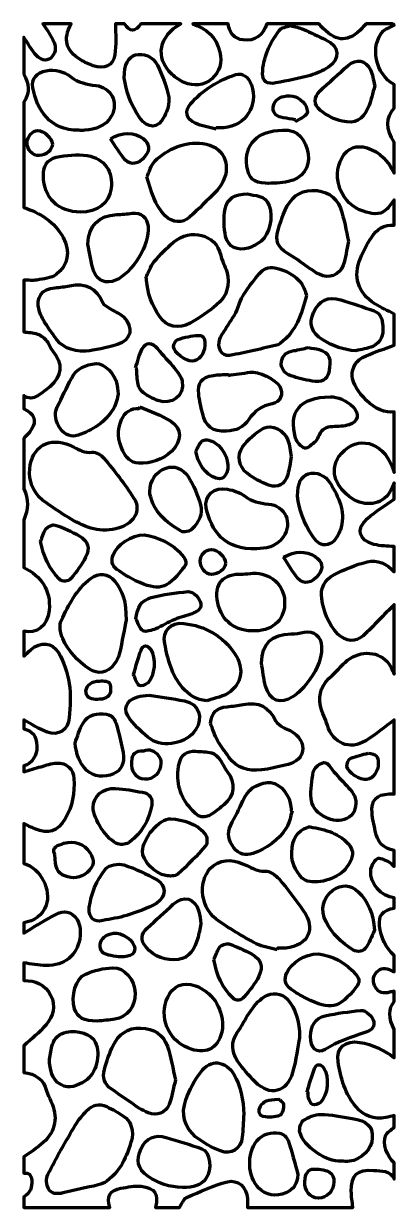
# Model space of a CAD drawing. Header units: inches. Extents: x 147 to 203, y 28 to 207.
import ezdxf

# ---------------------------------------------------------------- set-up
doc = ezdxf.new("R2010")
doc.units = ezdxf.units.IN
doc.header["$MEASUREMENT"] = 0
doc.layers.add('Layer 1', color=7, linetype='Continuous')

msp = doc.modelspace()

# ---------------------------------------------------------------- linework, layer by layer
at = {"layer": 'Layer 1', "color": 7, "lineweight": 140}
for points, knots in [([(147.46, 199.47), (147.46, 201.34), (147.46, 203.21), (147.46, 205.07), (148.11, 204.11), (148.67, 203.06), (149.45, 202.22), (149.94, 201.7), (150.8, 201.25), (151.55, 201.9), (152.25, 202.52), (152.41, 203.44), (152.04, 204.26), (151.6, 205.25), (150.94, 206.15), (150.37, 207.09), (151.79, 207.09), (153.21, 207.09), (154.63, 207.09), (153.37, 204.7), (153.8, 203.03), (156.08, 201.62), (156.67, 201.25), (157.32, 200.95), (157.98, 200.72), (159.63, 200.14), (160.93, 200.7), (161.22, 202.37), (161.48, 203.9), (161.32, 205.51), (161.35, 207.09), (161.79, 207.09), (162.24, 207.09), (162.69, 207.09), (163.51, 205.78), (164.32, 205.78), (165.15, 207.09), (167.17, 207.09), (169.18, 207.09), (171.2, 207.09), (167.96, 205.3), (167.18, 201.95), (169.87, 199.43), (170.41, 198.93), (171.04, 198.48), (171.71, 198.2), (173.18, 197.6), (174.66, 197.69), (175.89, 198.77), (177.09, 199.84), (177.47, 201.2), (177.1, 202.81), (176.57, 205.08), (175.07, 206.34), (172.99, 207.09), (174.78, 207.09), (176.57, 207.09), (178.37, 207.09), (178.51, 205.67), (179.33, 204.78), (180.63, 204.63), (182.38, 204.43), (183.59, 205.26), (184.19, 207.09), (186.8, 207.09), (189.41, 207.09), (192.03, 207.09), (192.26, 206.85), (192.48, 206.59), (192.71, 206.36), (194.83, 204.27), (196.54, 204.28), (198.61, 206.43), (198.81, 206.64), (199, 206.87), (199.19, 207.09), (200.5, 207.09), (201.81, 207.09), (203.11, 207.08), (203.23, 207.08), (203.34, 206.94), (203.45, 206.86), (202.91, 206.59), (202.26, 206.42), (201.84, 206.01), (199.67, 203.9), (200.61, 199.3), (203.45, 197.91), (203.45, 196.71), (203.45, 195.52), (203.45, 194.32), (202.13, 193.02), (202.13, 191.04), (203.45, 189.17), (203.45, 187.6), (203.45, 186.04), (203.45, 184.47), (202.55, 186.25), (201.34, 187.69), (199.34, 188.31), (197.74, 188.81), (196.36, 188.3), (195.55, 186.84), (193.87, 183.81), (195.46, 179.72), (198.79, 178.74), (199.9, 178.41), (201.14, 178.01), (202.19, 178.93), (202.68, 179.36), (203.03, 179.93), (203.45, 180.44), (203.45, 179.17), (203.45, 177.9), (203.45, 176.63), (201.9, 176.76), (200.78, 176.01), (199.99, 174.78), (199.35, 173.79), (198.77, 172.73), (198.32, 171.64), (197.17, 168.87), (197.97, 166.36), (200.49, 164.75), (201.43, 164.15), (202.46, 163.71), (203.45, 163.19), (203.45, 161.63), (203.45, 160.06), (203.45, 158.49), (202.03, 157.96), (200.58, 157.48), (199.19, 156.88), (197.65, 156.21), (197.04, 155.15), (197.09, 153.79), (197.16, 151.73), (200.72, 147.84), (203.45, 148.41), (203.45, 145.35), (203.45, 142.29), (203.45, 139.23), (203.23, 139.77), (203.05, 140.33), (202.79, 140.85), (201.07, 144.32), (197.26, 144.71), (195.08, 141.65), (193.76, 139.79), (194.38, 137.33), (196.61, 135.62), (198.64, 134.07), (201.13, 134.18), (202.52, 135.93), (202.92, 136.44), (203.14, 137.08), (203.45, 137.66), (203.45, 136.84), (203.45, 136.02), (203.45, 135.2), (202.09, 134.23), (200.63, 133.37), (199.39, 132.27), (197.6, 130.68), (198.05, 128.97), (200.37, 128.37), (201.36, 128.11), (202.42, 128.14), (203.45, 128.03), (203.45, 126.76), (203.45, 125.5), (203.45, 124.23), (202.32, 125.41), (200.89, 126.11), (199.33, 125.73), (197.59, 125.31), (195.89, 124.58), (194.29, 123.76), (192.94, 123.07), (192.23, 121.71), (192.48, 120.19), (192.81, 118.22), (193.45, 116.28), (194.93, 114.82), (196.13, 113.63), (197.65, 113.52), (198.74, 114.56), (200.35, 116.09), (201.88, 117.71), (203.45, 119.3), (203.45, 115.79), (203.45, 112.28), (203.45, 108.77), (203.09, 109.41), (202.84, 110.15), (202.36, 110.67), (200.73, 112.39), (197.9, 112.31), (196.01, 110.54), (195.34, 109.91), (194.76, 109.16), (194.06, 108.56), (192.61, 107.33), (191.86, 105.83), (192.3, 103.93), (192.54, 102.93), (193.04, 102.01), (193.34, 101.03), (194.18, 98.28), (196.71, 97.2), (199.14, 98.7), (200.64, 99.63), (202.02, 100.78), (203.45, 101.83), (203.45, 98.1), (203.45, 94.37), (203.45, 90.63), (203.19, 90.64), (202.93, 90.66), (202.67, 90.65), (200.75, 90.58), (199.92, 89.69), (200.08, 87.77), (200.16, 86.85), (200.41, 85.95), (200.57, 85.05), (200.87, 83.42), (201.75, 82.37), (203.45, 82.12), (203.45, 81.3), (203.45, 80.48), (203.45, 79.66), (203.14, 79.92), (202.88, 80.28), (202.53, 80.43), (201.98, 80.67), (201.16, 81.08), (200.86, 80.86), (200.35, 80.49), (199.93, 79.7), (199.89, 79.06), (199.76, 77.04), (201.47, 75.17), (203.45, 74.96), (203.45, 74.44), (203.45, 73.91), (203.45, 73.39), (201.74, 73.1), (201, 72.31), (201.23, 70.69), (201.46, 68.99), (202.09, 67.4), (203.45, 66.22), (203.45, 65.4), (203.45, 64.58), (203.45, 63.76), (203.28, 63.82), (203.1, 63.87), (202.95, 63.95), (202.14, 64.42), (201.38, 64.4), (200.74, 63.68), (200.13, 62.97), (200.17, 62.17), (200.6, 61.4), (201.08, 60.56), (201.84, 60.42), (202.72, 60.66), (202.96, 60.72), (203.2, 60.78), (203.45, 60.85), (203.45, 60.33), (203.45, 59.8), (203.45, 59.28), (202.54, 58.3), (202.54, 56.62), (203.45, 55.03), (203.45, 53.61), (203.45, 52.19), (203.45, 50.77), (201.88, 51.93), (200.18, 52.77), (198.22, 53.09), (196.09, 53.44), (194.59, 52.27), (194.95, 50.14), (195.36, 47.71), (196, 45.28), (197.69, 43.33), (198.87, 41.96), (200.37, 41.38), (202.17, 41.71), (202.6, 41.79), (203.02, 41.93), (203.45, 42.04), (203.45, 41.44), (203.45, 40.84), (203.45, 40.25), (203.01, 39.85), (202.37, 39.53), (202.16, 39.04), (201.63, 37.79), (202.32, 35.84), (203.45, 34.87), (203.45, 34.05), (203.45, 33.23), (203.45, 32.41), (202.82, 33.81), (201.45, 33.61), (200.32, 33.73), (197.89, 33.98), (196.91, 33.02), (196.95, 30.58), (196.96, 29.77), (197.1, 28.96), (197.18, 28.15), (191.88, 28.15), (186.58, 28.15), (181.28, 28.15), (181.28, 28.6), (181.31, 29.05), (181.27, 29.49), (181.12, 31.15), (179.81, 32.43), (178.26, 32.02), (176.14, 31.45), (174.1, 30.53), (172.08, 29.63), (171.59, 29.41), (171.34, 28.66), (170.98, 28.15), (169.78, 28.15), (168.59, 28.15), (167.39, 28.15), (167.86, 30.19), (167.34, 31.07), (165.2, 31.33), (164.21, 31.45), (163.15, 31.21), (162.14, 31.04), (160.51, 30.78), (159.92, 29.73), (160.45, 28.15), (156.12, 28.15), (151.79, 28.15), (147.46, 28.15), (147.46, 28.67), (147.46, 29.2), (147.46, 29.72), (148.47, 30.27), (148.76, 31.19), (148.68, 32.24), (148.63, 32.94), (148.31, 33.46), (147.46, 33.3), (147.46, 34.12), (147.46, 34.95), (147.46, 35.77), (148.45, 36.48), (149.52, 37.12), (150.42, 37.94), (152.32, 39.64), (152.68, 41.9), (151.57, 44.21), (151.33, 44.71), (151.07, 45.22), (150.93, 45.75), (150.44, 47.53), (149.22, 48.35), (147.46, 48.53), (147.46, 49.88), (147.46, 51.22), (147.46, 52.56), (148.6, 53.61), (149.86, 54.57), (150.85, 55.75), (151.92, 57.02), (152.39, 58.59), (151.53, 60.21), (150.68, 61.82), (149.26, 62.49), (147.46, 62.42), (147.46, 63.31), (147.46, 64.21), (147.46, 65.1), (148.6, 64.96), (149.73, 64.7), (150.87, 64.69), (153.6, 64.68), (155.55, 66.26), (155.92, 68.76), (156.12, 70.11), (156.01, 71.52), (154.84, 72.42), (153.76, 73.25), (152.63, 72.65), (151.62, 72.08), (150.21, 71.29), (148.85, 70.42), (147.46, 69.58), (147.46, 70.11), (147.46, 70.63), (147.46, 71.15), (149.03, 71.49), (150.27, 72.18), (150.86, 73.83), (151.65, 76.02), (150.04, 79.51), (147.46, 80.11), (147.46, 82.12), (147.46, 84.14), (147.46, 86.16), (148.03, 85.89), (148.58, 85.6), (149.16, 85.36), (151.2, 84.54), (152.6, 84.97), (153.72, 86.86), (154.83, 88.74), (155.17, 90.83), (155.05, 92.98), (154.98, 94.42), (153.9, 95.38), (152.45, 95.32), (151.66, 95.28), (150.87, 94.98), (150.1, 94.77), (149.21, 94.52), (148.34, 94.25), (147.46, 93.99), (147.46, 94.29), (147.46, 94.59), (147.46, 94.89), (148.74, 95.28), (149.52, 96.43), (149.45, 97.85), (149.37, 99.46), (148.81, 100.21), (147.46, 100.49), (147.46, 100.94), (147.46, 101.38), (147.46, 101.83), (148.64, 101.21), (149.76, 100.45), (151, 99.99), (152.7, 99.35), (154.24, 100.36), (154.35, 102.16), (154.46, 103.89), (154.61, 105.66), (154.34, 107.35), (154.09, 108.96), (153.5, 110.59), (152.71, 112.02), (151.83, 113.61), (149.96, 113.7), (148.58, 112.5), (148.2, 112.17), (147.83, 111.81), (147.46, 111.46), (147.46, 112.73), (147.46, 114), (147.46, 115.27), (149.42, 114.71), (151.06, 116.03), (151.3, 118.4), (151.61, 121.49), (150.11, 123.54), (147.46, 124.9), (147.46, 127.29), (147.46, 129.68), (147.46, 132.06), (148.16, 133.63), (148.25, 135.2), (147.46, 136.77), (147.46, 139.31), (147.46, 141.84), (147.46, 144.38), (147.83, 144.79), (148.26, 145.17), (148.56, 145.63), (149.51, 147.05), (149.1, 148.18), (147.46, 148.86), (147.46, 149.53), (147.46, 150.2), (147.46, 150.88), (148.18, 150.32), (148.93, 150.39), (149.63, 150.87), (150.25, 151.28), (150.83, 151.75), (151.41, 152.21), (153.28, 153.73), (153.43, 155.73), (151.87, 157.57), (151.49, 158.02), (151.35, 158.67), (150.96, 159.11), (150.58, 159.55), (150.07, 159.97), (149.54, 160.17), (148.89, 160.4), (148.16, 160.4), (147.46, 160.51), (147.46, 163.12), (147.46, 165.73), (147.46, 168.34), (148.13, 168.33), (148.82, 168.22), (149.46, 168.34), (150.46, 168.52), (151.62, 168.62), (152.37, 169.19), (154.22, 170.59), (154.52, 172.67), (153.41, 174.76), (152.13, 177.17), (149.94, 178.44), (147.46, 179.32), (147.46, 184.62), (147.46, 189.92), (147.46, 195.22), (148.49, 196.64), (148.22, 198.06), (147.46, 199.47)], [0, 0, 0, 0, 1, 1, 1, 2, 2, 2, 3, 3, 3, 4, 4, 4, 5, 5, 5, 6, 6, 6, 7, 7, 7, 8, 8, 8, 9, 9, 9, 10, 10, 10, 11, 11, 11, 12, 12, 12, 13, 13, 13, 14, 14, 14, 15, 15, 15, 16, 16, 16, 17, 17, 17, 18, 18, 18, 19, 19, 19, 20, 20, 20, 21, 21, 21, 22, 22, 22, 23, 23, 23, 24, 24, 24, 25, 25, 25, 26, 26, 26, 27, 27, 27, 28, 28, 28, 29, 29, 29, 30, 30, 30, 31, 31, 31, 32, 32, 32, 33, 33, 33, 34, 34, 34, 35, 35, 35, 36, 36, 36, 37, 37, 37, 38, 38, 38, 39, 39, 39, 40, 40, 40, 41, 41, 41, 42, 42, 42, 43, 43, 43, 44, 44, 44, 45, 45, 45, 46, 46, 46, 47, 47, 47, 48, 48, 48, 49, 49, 49, 50, 50, 50, 51, 51, 51, 52, 52, 52, 53, 53, 53, 54, 54, 54, 55, 55, 55, 56, 56, 56, 57, 57, 57, 58, 58, 58, 59, 59, 59, 60, 60, 60, 61, 61, 61, 62, 62, 62, 63, 63, 63, 64, 64, 64, 65, 65, 65, 66, 66, 66, 67, 67, 67, 68, 68, 68, 69, 69, 69, 70, 70, 70, 71, 71, 71, 72, 72, 72, 73, 73, 73, 74, 74, 74, 75, 75, 75, 76, 76, 76, 77, 77, 77, 78, 78, 78, 79, 79, 79, 80, 80, 80, 81, 81, 81, 82, 82, 82, 83, 83, 83, 84, 84, 84, 85, 85, 85, 86, 86, 86, 87, 87, 87, 88, 88, 88, 89, 89, 89, 90, 90, 90, 91, 91, 91, 92, 92, 92, 93, 93, 93, 94, 94, 94, 95, 95, 95, 96, 96, 96, 97, 97, 97, 98, 98, 98, 99, 99, 99, 100, 100, 100, 101, 101, 101, 102, 102, 102, 103, 103, 103, 104, 104, 104, 105, 105, 105, 106, 106, 106, 107, 107, 107, 108, 108, 108, 109, 109, 109, 110, 110, 110, 111, 111, 111, 112, 112, 112, 113, 113, 113, 114, 114, 114, 115, 115, 115, 116, 116, 116, 117, 117, 117, 118, 118, 118, 119, 119, 119, 120, 120, 120, 121, 121, 121, 122, 122, 122, 123, 123, 123, 124, 124, 124, 125, 125, 125, 126, 126, 126, 127, 127, 127, 128, 128, 128, 129, 129, 129, 130, 130, 130, 131, 131, 131, 132, 132, 132, 133, 133, 133, 134, 134, 134, 135, 135, 135, 136, 136, 136, 137, 137, 137, 138, 138, 138, 139, 139, 139, 140, 140, 140, 141, 141, 141, 142, 142, 142, 143, 143, 143, 144, 144, 144, 145, 145, 145, 146, 146, 146, 147, 147, 147, 148, 148, 148, 149, 149, 149, 150, 150, 150, 151, 151, 151, 152, 152, 152, 153, 153, 153, 154, 154, 154, 155, 155, 155, 156, 156, 156, 157, 157, 157, 158, 158, 158, 159, 159, 159, 160, 160, 160, 161, 161, 161, 162, 162, 162, 163, 163, 163, 164, 164, 164, 165, 165, 165, 166, 166, 166, 167, 167, 167, 168, 168, 168, 169, 169, 169, 170, 170, 170, 171, 171, 171, 172, 172, 172, 173, 173, 173, 174, 174, 174, 175, 175, 175, 175]), ([(187.74, 206.81), (187.19, 206.59), (186.36, 206.51), (186.04, 206.07), (184.65, 204.12), (183.6, 201.97), (183.54, 199.51), (183.52, 198.37), (184.26, 197.88), (185.55, 198.13), (187.3, 198.47), (189.06, 198.81), (190.77, 199.28), (191.72, 199.55), (192.67, 199.97), (193.49, 200.52), (195.36, 201.78), (195.15, 203.72), (193.12, 204.66), (191.97, 205.19), (190.84, 205.75), (189.68, 206.25), (189.11, 206.49), (188.49, 206.6), (187.74, 206.81)], [0, 0, 0, 0, 1, 1, 1, 2, 2, 2, 3, 3, 3, 4, 4, 4, 5, 5, 5, 6, 6, 6, 7, 7, 7, 8, 8, 8, 8]), ([(162.66, 198.86), (162.91, 196.98), (163.62, 194.83), (164.97, 192.9), (166.2, 191.13), (167.76, 191.16), (168.73, 193.11), (169.16, 193.96), (169.54, 195.08), (169.37, 195.96), (169.03, 197.63), (168.41, 199.29), (167.65, 200.83), (167, 202.17), (165.51, 202.7), (164.36, 202.37), (163.25, 202.05), (162.65, 200.96), (162.66, 198.86)], [0, 0, 0, 0, 1, 1, 1, 2, 2, 2, 3, 3, 3, 4, 4, 4, 5, 5, 5, 6, 6, 6, 6]), ([(200.51, 197.73), (200.27, 198.63), (200.17, 199.42), (199.84, 200.11), (199.15, 201.59), (197.71, 201.86), (196.48, 200.78), (195.03, 199.51), (193.6, 198.21), (192.19, 196.89), (191.29, 196.06), (191.22, 194.79), (192.28, 193.97), (193.23, 193.22), (194.42, 192.61), (195.59, 192.35), (197.56, 191.91), (198.65, 192.53), (199.46, 194.32), (199.95, 195.42), (200.18, 196.63), (200.51, 197.73)], [0, 0, 0, 0, 1, 1, 1, 2, 2, 2, 3, 3, 3, 4, 4, 4, 5, 5, 5, 6, 6, 6, 7, 7, 7, 7]), ([(155.78, 190.97), (156.08, 190.97), (156.39, 190.94), (156.68, 190.98), (158.31, 191.17), (159.85, 191.52), (160.73, 193.14), (161.81, 195.16), (160.64, 197.51), (158.38, 197.75), (156.99, 197.9), (155.72, 198.17), (154.56, 199.07), (153.51, 199.89), (152.23, 200.21), (150.86, 199.98), (149.46, 199.74), (148.59, 198.75), (148.85, 197.38), (149.47, 194.12), (151.35, 190.95), (155.78, 190.97)], [0, 0, 0, 0, 1, 1, 1, 2, 2, 2, 3, 3, 3, 4, 4, 4, 5, 5, 5, 6, 6, 6, 7, 7, 7, 7]), ([(176.54, 191.17), (176.55, 191.24), (176.57, 191.3), (176.58, 191.37), (176.96, 191.37), (177.33, 191.34), (177.7, 191.37), (181.01, 191.68), (182.95, 194.7), (181.87, 197.83), (181.45, 199.02), (180.51, 199.71), (179.51, 199.39), (176.84, 198.52), (174.5, 197.09), (172.66, 194.95), (171.7, 193.85), (172, 192.62), (173.35, 192.05), (174.35, 191.62), (175.47, 191.45), (176.54, 191.17)], [0, 0, 0, 0, 1, 1, 1, 2, 2, 2, 3, 3, 3, 4, 4, 4, 5, 5, 5, 6, 6, 6, 7, 7, 7, 7]), ([(188.5, 192.57), (188.56, 192.5), (188.61, 192.43), (188.67, 192.36), (189.21, 192.72), (189.91, 192.98), (190.24, 193.48), (190.44, 193.77), (190.2, 194.56), (189.91, 194.94), (189.14, 195.98), (188.01, 196.39), (186.76, 196.1), (185.89, 195.91), (185.22, 195.31), (185.16, 194.37), (185.1, 193.42), (185.78, 193.01), (186.64, 192.87), (187.26, 192.77), (187.88, 192.67), (188.5, 192.57)], [0, 0, 0, 0, 1, 1, 1, 2, 2, 2, 3, 3, 3, 4, 4, 4, 5, 5, 5, 6, 6, 6, 7, 7, 7, 7]), ([(151.79, 188.89), (151.78, 189.78), (150.51, 190.97), (149.59, 190.95), (148.8, 190.94), (147.98, 190.01), (147.97, 189.12), (147.96, 188.01), (148.81, 187.1), (149.8, 187.14), (150.83, 187.19), (151.8, 188.04), (151.79, 188.89)], [0, 0, 0, 0, 1, 1, 1, 2, 2, 2, 3, 3, 3, 4, 4, 4, 4]), ([(160.56, 189.67), (161.33, 188.57), (161.97, 187.43), (162.82, 186.48), (163.61, 185.6), (164.86, 185.9), (165.78, 187), (166.57, 187.96), (166.47, 188.96), (165.5, 189.72), (164.2, 190.73), (162.35, 190.78), (160.56, 189.67)], [0, 0, 0, 0, 1, 1, 1, 2, 2, 2, 3, 3, 3, 4, 4, 4, 4]), ([(186.57, 190.98), (182.83, 190.97), (180.73, 188.84), (181.19, 185.53), (181.44, 183.79), (182.22, 183), (183.98, 182.96), (185.13, 182.93), (186.3, 183.02), (187.42, 183.23), (189.45, 183.61), (190.77, 185.39), (190.44, 187.38), (190.12, 189.34), (188.99, 191.24), (186.57, 190.98)], [0, 0, 0, 0, 1, 1, 1, 2, 2, 2, 3, 3, 3, 4, 4, 4, 5, 5, 5, 5]), ([(166.08, 183.93), (166.77, 181.73), (167.23, 179.64), (168.8, 178.09), (169.96, 176.94), (171.46, 176.86), (172.52, 177.84), (173.89, 179.09), (175.22, 180.39), (176.52, 181.72), (176.93, 182.13), (177.27, 182.65), (177.54, 183.17), (178.9, 185.87), (177.54, 188.65), (174.54, 188.97), (171.73, 189.28), (169.26, 188.23), (167.26, 186.29), (166.65, 185.69), (166.44, 184.69), (166.08, 183.93)], [0, 0, 0, 0, 1, 1, 1, 2, 2, 2, 3, 3, 3, 4, 4, 4, 5, 5, 5, 6, 6, 6, 7, 7, 7, 7]), ([(156.03, 178.61), (158.66, 178.61), (160.37, 179.91), (160.68, 182.16), (161.02, 184.67), (159.69, 186.72), (157.05, 187.15), (155.54, 187.4), (153.89, 187.2), (152.36, 186.89), (151.03, 186.63), (150.39, 185.44), (150.43, 184.1), (150.52, 180.74), (152.68, 178.62), (156.03, 178.61)], [0, 0, 0, 0, 1, 1, 1, 2, 2, 2, 3, 3, 3, 4, 4, 4, 5, 5, 5, 5]), ([(181.29, 181.35), (179.37, 181.36), (178.16, 180.64), (177.89, 179.08), (177.67, 177.73), (177.68, 176.26), (177.97, 174.93), (178.33, 173.32), (179.82, 172.66), (181.39, 173.18), (182.08, 173.4), (182.77, 173.77), (183.34, 174.23), (184.64, 175.25), (185.18, 177.86), (184.55, 179.58), (183.93, 181.29), (182.33, 181.03), (181.29, 181.35)], [0, 0, 0, 0, 1, 1, 1, 2, 2, 2, 3, 3, 3, 4, 4, 4, 5, 5, 5, 6, 6, 6, 6]), ([(196.52, 174.21), (196.15, 175.77), (195.91, 177.56), (195.3, 179.21), (194.61, 181.06), (193.05, 181.91), (191.06, 181.88), (189, 181.86), (187.76, 180.66), (186.97, 178.92), (186.53, 177.94), (186.21, 176.9), (185.88, 175.88), (185.38, 174.31), (185.88, 173.23), (187.28, 172.4), (188.36, 171.76), (189.36, 171), (190.4, 170.29), (190.96, 169.92), (191.48, 169.48), (192.08, 169.21), (193.68, 168.48), (195.13, 168.99), (195.74, 170.61), (196.13, 171.67), (196.23, 172.83), (196.52, 174.21)], [0, 0, 0, 0, 1, 1, 1, 2, 2, 2, 3, 3, 3, 4, 4, 4, 5, 5, 5, 6, 6, 6, 7, 7, 7, 8, 8, 8, 9, 9, 9, 9]), ([(157.14, 173.76), (157.44, 172.39), (157.61, 170.97), (158.06, 169.65), (158.57, 168.17), (159.94, 167.7), (161.35, 168.3), (163.88, 169.39), (166.51, 173.72), (166.27, 176.42), (166.16, 177.77), (165.14, 178.6), (163.84, 178.44), (163.07, 178.34), (162.3, 178.25), (161.52, 178.22), (158.77, 178.1), (157.3, 176.58), (157.14, 173.76)], [0, 0, 0, 0, 1, 1, 1, 2, 2, 2, 3, 3, 3, 4, 4, 4, 5, 5, 5, 6, 6, 6, 6]), ([(165.96, 168.81), (166.1, 166.26), (166.95, 164.44), (168.01, 162.76), (168.94, 161.27), (171, 160.89), (172.59, 161.81), (174, 162.62), (175.37, 163.54), (176.61, 164.58), (178.16, 165.88), (178.71, 167.62), (178.14, 169.61), (177.89, 170.46), (177.41, 171.24), (177.22, 172.1), (176.49, 175.27), (172.68, 176.23), (170.09, 174.04), (169.04, 173.16), (168.04, 172.19), (167.19, 171.12), (166.57, 170.35), (166.24, 169.35), (165.96, 168.81)], [0, 0, 0, 0, 1, 1, 1, 2, 2, 2, 3, 3, 3, 4, 4, 4, 5, 5, 5, 6, 6, 6, 7, 7, 7, 8, 8, 8, 8]), ([(190.19, 165.98), (189.96, 166.58), (189.84, 167.29), (189.46, 167.78), (188.43, 169.07), (187.05, 169.86), (185.42, 170.18), (184.46, 170.36), (183.62, 170.01), (183.03, 169.28), (181.75, 167.69), (180.41, 166.16), (179.8, 164.12), (179.49, 163.09), (178.72, 162.2), (178.16, 161.25), (177.8, 160.65), (177.33, 160.09), (177.1, 159.44), (176.63, 158.12), (177.36, 156.76), (178.57, 156.95), (181.04, 157.33), (183.47, 158), (185.92, 158.56), (186.02, 158.58), (186.11, 158.67), (186.19, 158.74), (188.61, 160.52), (189.42, 163.17), (190.19, 165.98)], [0, 0, 0, 0, 1, 1, 1, 2, 2, 2, 3, 3, 3, 4, 4, 4, 5, 5, 5, 6, 6, 6, 7, 7, 7, 8, 8, 8, 9, 9, 9, 10, 10, 10, 10]), ([(156.9, 157.56), (158.15, 157.82), (159.94, 158.03), (161.63, 158.57), (163.75, 159.25), (164.13, 161.18), (162.53, 162.76), (161.97, 163.31), (161.14, 163.58), (160.47, 164.02), (160.08, 164.28), (159.57, 164.53), (159.4, 164.91), (158.41, 167.15), (156.82, 167.98), (154.4, 167.47), (153.67, 167.32), (152.93, 167.23), (152.19, 167.17), (150.19, 167), (149.24, 165.74), (149.78, 163.79), (149.98, 163.09), (150.36, 162.43), (150.73, 161.79), (151.13, 161.12), (151.63, 160.51), (152.05, 159.85), (153.06, 158.25), (154.55, 157.57), (156.9, 157.56)], [0, 0, 0, 0, 1, 1, 1, 2, 2, 2, 3, 3, 3, 4, 4, 4, 5, 5, 5, 6, 6, 6, 7, 7, 7, 8, 8, 8, 9, 9, 9, 10, 10, 10, 10]), ([(197.63, 157.64), (198.49, 157.85), (199.4, 157.94), (200.18, 158.3), (201.46, 158.88), (201.82, 160.05), (201.7, 161.37), (201.62, 162.32), (201.48, 163.28), (200.42, 163.66), (198.75, 164.25), (197.06, 164.82), (195.36, 165.33), (193.44, 165.92), (192.08, 165.27), (191.26, 163.45), (190.48, 161.72), (190.93, 160.35), (192.66, 159.29), (194.17, 158.36), (195.79, 157.76), (197.63, 157.64)], [0, 0, 0, 0, 1, 1, 1, 2, 2, 2, 3, 3, 3, 4, 4, 4, 5, 5, 5, 6, 6, 6, 7, 7, 7, 7]), ([(174.83, 158.42), (174.84, 159.15), (174.82, 160.01), (173.86, 159.97), (172.81, 159.93), (171.75, 159.67), (170.74, 159.35), (170.43, 159.25), (170.1, 158.63), (170.1, 158.25), (170.1, 157.42), (171.99, 156.02), (172.91, 156.05), (173.9, 156.08), (174.78, 157.17), (174.83, 158.42)], [0, 0, 0, 0, 1, 1, 1, 2, 2, 2, 3, 3, 3, 4, 4, 4, 5, 5, 5, 5]), ([(164.35, 155.04), (164.41, 155.02), (164.46, 155), (164.51, 154.98), (164.58, 154.16), (164.57, 153.33), (164.75, 152.55), (164.86, 152.08), (165.2, 151.58), (165.58, 151.29), (166.23, 150.82), (166.97, 150.42), (167.72, 150.14), (169.87, 149.35), (171.8, 150.85), (171.4, 153.03), (171.27, 153.74), (170.73, 154.41), (170.26, 155), (169.44, 156.03), (168.48, 156.96), (167.65, 157.99), (166.89, 158.94), (165.92, 159.01), (165.36, 157.94), (164.89, 157.04), (164.68, 156.01), (164.35, 155.04)], [0, 0, 0, 0, 1, 1, 1, 2, 2, 2, 3, 3, 3, 4, 4, 4, 5, 5, 5, 6, 6, 6, 7, 7, 7, 8, 8, 8, 9, 9, 9, 9]), ([(190.46, 158.13), (189.78, 157.98), (189.03, 157.78), (188.27, 157.66), (187.28, 157.51), (186.58, 157.04), (186.41, 156.03), (186.23, 154.94), (186.9, 154.23), (187.81, 153.88), (188.84, 153.5), (189.94, 153.26), (191.03, 153.06), (192.48, 152.78), (193.29, 153.24), (193.54, 154.37), (194.01, 156.47), (193.64, 157.39), (192.09, 157.84), (191.6, 157.98), (191.08, 158.02), (190.46, 158.13)], [0, 0, 0, 0, 1, 1, 1, 2, 2, 2, 3, 3, 3, 4, 4, 4, 5, 5, 5, 6, 6, 6, 7, 7, 7, 7]), ([(161.75, 151.1), (161.66, 151.82), (161.64, 152.23), (161.55, 152.63), (161.23, 154.13), (159.59, 155.82), (158.4, 155.71), (156.83, 155.56), (155.43, 155.01), (154.66, 153.46), (153.96, 152.03), (153.23, 150.61), (152.54, 149.18), (151.96, 147.96), (152.32, 146.85), (153.03, 145.83), (153.67, 144.89), (154.66, 144.55), (155.68, 144.88), (157.9, 145.59), (159.76, 146.89), (161.01, 148.87), (161.47, 149.59), (161.57, 150.53), (161.75, 151.1)], [0, 0, 0, 0, 1, 1, 1, 2, 2, 2, 3, 3, 3, 4, 4, 4, 5, 5, 5, 6, 6, 6, 7, 7, 7, 8, 8, 8, 8]), ([(178.36, 153.93), (178.35, 153.98), (178.35, 154.03), (178.34, 154.08), (177.6, 154.03), (176.84, 154.05), (176.11, 153.93), (174.35, 153.64), (173.73, 152.86), (173.9, 151.09), (173.99, 150.13), (174.24, 149.19), (174.46, 148.25), (174.96, 146.15), (175.98, 145.38), (178.11, 145.48), (179.5, 145.54), (180.72, 146.1), (181.46, 147.23), (182.33, 148.58), (183.41, 149.32), (184.99, 149.62), (186.29, 149.87), (186.74, 151.14), (186.15, 152.23), (185.55, 153.33), (182.88, 154.61), (181.66, 154.41), (180.56, 154.23), (179.46, 154.09), (178.36, 153.93)], [0, 0, 0, 0, 1, 1, 1, 2, 2, 2, 3, 3, 3, 4, 4, 4, 5, 5, 5, 6, 6, 6, 7, 7, 7, 8, 8, 8, 9, 9, 9, 10, 10, 10, 10]), ([(193.8, 150.69), (189.16, 150.6), (187.43, 148.44), (188.54, 144.45), (188.71, 143.84), (189.35, 143.09), (189.92, 142.94), (190.34, 142.82), (191.03, 143.53), (191.53, 143.95), (191.79, 144.18), (191.93, 144.57), (192.08, 144.91), (192.47, 145.82), (193.18, 146.12), (194.12, 146.16), (194.97, 146.19), (195.85, 146.21), (196.64, 146.46), (198.01, 146.89), (198.25, 148.14), (197.22, 149.15), (196.17, 150.19), (194.87, 150.68), (193.8, 150.69)], [0, 0, 0, 0, 1, 1, 1, 2, 2, 2, 3, 3, 3, 4, 4, 4, 5, 5, 5, 6, 6, 6, 7, 7, 7, 8, 8, 8, 8]), ([(165.03, 149.19), (164.99, 149.09), (164.95, 149), (164.91, 148.91), (163.61, 149.02), (162.77, 148.35), (162.26, 147.26), (161.52, 145.67), (161.65, 144.12), (162.43, 142.54), (162.96, 141.47), (163.62, 140.71), (164.83, 140.66), (166.73, 140.58), (168.47, 141.13), (169.82, 142.49), (171.38, 144.04), (171.39, 145.86), (169.7, 146.99), (168.28, 147.93), (166.6, 148.47), (165.03, 149.19)], [0, 0, 0, 0, 1, 1, 1, 2, 2, 2, 3, 3, 3, 4, 4, 4, 5, 5, 5, 6, 6, 6, 7, 7, 7, 7]), ([(187.89, 141.66), (187.73, 142.48), (187.65, 143.34), (187.36, 144.13), (186.82, 145.62), (184.93, 146.64), (183.68, 145.92), (182.48, 145.23), (181.34, 144.24), (180.53, 143.12), (179.6, 141.84), (179.96, 140.09), (181.22, 139.12), (182.2, 138.36), (183.35, 137.76), (184.51, 137.33), (185.86, 136.84), (186.91, 137.47), (187.34, 138.89), (187.61, 139.77), (187.71, 140.7), (187.89, 141.66)], [0, 0, 0, 0, 1, 1, 1, 2, 2, 2, 3, 3, 3, 4, 4, 4, 5, 5, 5, 6, 6, 6, 7, 7, 7, 7]), ([(148.34, 139.11), (148.42, 137.53), (149.11, 135.76), (150.94, 134.58), (152.03, 133.87), (153.09, 133.11), (154.21, 132.44), (156.41, 131.1), (158.68, 130.08), (161.38, 130.73), (164.06, 131.37), (165.37, 133.43), (164.07, 135.43), (162.73, 137.52), (161.17, 139.48), (159.59, 141.4), (159.19, 141.89), (158.36, 142.35), (157.78, 142.3), (156.68, 142.2), (155.87, 142.62), (155, 143.1), (154.65, 143.3), (154.26, 143.46), (153.88, 143.59), (150.84, 144.56), (148.35, 142.76), (148.34, 139.11)], [0, 0, 0, 0, 1, 1, 1, 2, 2, 2, 3, 3, 3, 4, 4, 4, 5, 5, 5, 6, 6, 6, 7, 7, 7, 8, 8, 8, 9, 9, 9, 9]), ([(173.46, 142.45), (173.69, 140.71), (174.96, 138.91), (176.49, 138.4), (177.28, 138.14), (177.84, 138.41), (178.15, 139.22), (178.68, 140.62), (177.91, 142.73), (176.33, 143.74), (175.84, 144.06), (174.98, 144.31), (174.55, 144.08), (174.04, 143.82), (173.81, 143.02), (173.46, 142.45)], [0, 0, 0, 0, 1, 1, 1, 2, 2, 2, 3, 3, 3, 4, 4, 4, 5, 5, 5, 5]), ([(166.51, 136.36), (166.51, 136.28), (166.5, 136.13), (166.53, 135.99), (167.09, 133.27), (169.05, 131.69), (171.23, 130.35), (171.6, 130.12), (172.58, 130.35), (172.92, 130.71), (173.86, 131.69), (174.59, 132.96), (174.18, 134.35), (173.75, 135.81), (173.14, 137.28), (172.34, 138.57), (171.49, 139.93), (170.11, 140.32), (168.98, 139.92), (167.49, 139.4), (166.51, 138.03), (166.51, 136.36)], [0, 0, 0, 0, 1, 1, 1, 2, 2, 2, 3, 3, 3, 4, 4, 4, 5, 5, 5, 6, 6, 6, 7, 7, 7, 7]), ([(188.83, 135.65), (189.03, 133.73), (189.76, 131.62), (191.05, 129.7), (191.54, 128.96), (192.08, 128.25), (193.06, 128.32), (194.1, 128.39), (194.66, 129.17), (195.09, 130.03), (195.24, 130.33), (195.33, 130.65), (195.42, 130.97), (196.06, 133.47), (195, 135.57), (193.79, 137.59), (193, 138.89), (191.64, 139.39), (190.46, 139.02), (189.4, 138.7), (188.82, 137.63), (188.83, 135.65)], [0, 0, 0, 0, 1, 1, 1, 2, 2, 2, 3, 3, 3, 4, 4, 4, 5, 5, 5, 6, 6, 6, 7, 7, 7, 7]), ([(182.68, 127.71), (183.92, 127.74), (185.57, 127.91), (186.67, 129.49), (188.14, 131.59), (186.97, 134.26), (184.43, 134.47), (183.11, 134.58), (181.93, 134.87), (180.82, 135.69), (180.11, 136.22), (179.16, 136.53), (178.27, 136.72), (176.27, 137.13), (174.66, 135.76), (175.05, 133.9), (175.77, 130.43), (177.81, 127.49), (182.68, 127.71)], [0, 0, 0, 0, 1, 1, 1, 2, 2, 2, 3, 3, 3, 4, 4, 4, 5, 5, 5, 6, 6, 6, 6]), ([(150.02, 128.82), (150.45, 126.55), (151.31, 124.69), (152.82, 123.17), (153.39, 122.6), (154.15, 122.71), (154.62, 123.26), (155.43, 124.25), (156.24, 125.29), (156.82, 126.43), (157.53, 127.84), (157.2, 128.85), (155.85, 129.66), (154.72, 130.34), (153.48, 130.87), (152.23, 131.29), (151.85, 131.42), (151.1, 131.09), (150.83, 130.73), (150.4, 130.17), (150.25, 129.41), (150.02, 128.82)], [0, 0, 0, 0, 1, 1, 1, 2, 2, 2, 3, 3, 3, 4, 4, 4, 5, 5, 5, 6, 6, 6, 7, 7, 7, 7]), ([(165.65, 129.81), (163.77, 129.83), (161.52, 128.3), (160.99, 126.8), (160.7, 125.97), (160.72, 125.14), (161.52, 124.6), (162.44, 123.98), (163.37, 123.35), (164.37, 122.88), (167.82, 121.25), (169.07, 121.58), (171.4, 124.59), (171.43, 124.62), (171.43, 124.66), (171.46, 124.69), (172.24, 125.36), (172.05, 126.05), (171.47, 126.71), (169.85, 128.56), (167.77, 129.51), (165.65, 129.81)], [0, 0, 0, 0, 1, 1, 1, 2, 2, 2, 3, 3, 3, 4, 4, 4, 5, 5, 5, 6, 6, 6, 7, 7, 7, 7]), ([(177.94, 125.53), (177.96, 126.47), (176.81, 127.58), (175.81, 127.6), (174.92, 127.61), (174.17, 126.84), (174.14, 125.85), (174.11, 124.8), (174.88, 123.87), (175.81, 123.83), (176.83, 123.78), (177.92, 124.65), (177.94, 125.53)], [0, 0, 0, 0, 1, 1, 1, 2, 2, 2, 3, 3, 3, 4, 4, 4, 4]), ([(186.72, 126.42), (187.47, 125.3), (188.07, 124.17), (188.88, 123.24), (189.77, 122.23), (191.02, 122.51), (192, 123.77), (192.78, 124.77), (192.61, 125.84), (191.49, 126.53), (190.01, 127.44), (188.48, 127.45), (186.72, 126.42)], [0, 0, 0, 0, 1, 1, 1, 2, 2, 2, 3, 3, 3, 4, 4, 4, 4]), ([(162.93, 116.94), (162.96, 119.67), (162.44, 121.37), (161.21, 122.83), (160.24, 123.98), (158.8, 124.14), (157.58, 123.22), (155.42, 121.6), (154.29, 119.22), (153.15, 116.91), (152.79, 116.18), (153.01, 114.96), (153.36, 114.14), (154.17, 112.22), (155.63, 110.74), (157.34, 109.57), (158.71, 108.62), (160.16, 108.93), (161.15, 110.29), (161.48, 110.73), (161.78, 111.24), (161.9, 111.76), (162.34, 113.75), (162.7, 115.75), (162.93, 116.94)], [0, 0, 0, 0, 1, 1, 1, 2, 2, 2, 3, 3, 3, 4, 4, 4, 5, 5, 5, 6, 6, 6, 7, 7, 7, 8, 8, 8, 8]), ([(180.55, 123.87), (177.62, 124.08), (176.14, 122.36), (176.77, 119.53), (177.41, 116.7), (179.45, 115.18), (182.46, 115.28), (185.27, 115.37), (186.99, 117.12), (186.88, 119.78), (186.78, 122.3), (184.73, 124.11), (182.09, 124), (181.57, 123.98), (181.06, 123.92), (180.55, 123.87)], [0, 0, 0, 0, 1, 1, 1, 2, 2, 2, 3, 3, 3, 4, 4, 4, 5, 5, 5, 5]), ([(164.42, 117.09), (164.77, 116.47), (164.97, 115.61), (165.5, 115.32), (165.94, 115.07), (166.8, 115.37), (167.4, 115.62), (168.39, 116.02), (169.29, 116.61), (170.28, 117.03), (171.12, 117.39), (172.04, 117.57), (172.9, 117.9), (173.6, 118.17), (174.32, 118.51), (174.21, 119.46), (174.13, 120.19), (173.02, 121.32), (172.29, 121.24), (170.43, 121.03), (168.54, 120.83), (166.73, 120.35), (165.19, 119.94), (164.62, 118.84), (164.42, 117.09)], [0, 0, 0, 0, 1, 1, 1, 2, 2, 2, 3, 3, 3, 4, 4, 4, 5, 5, 5, 6, 6, 6, 7, 7, 7, 8, 8, 8, 8]), ([(175.12, 104.73), (176.33, 105.17), (177.78, 105.34), (178.7, 106.13), (180.54, 107.68), (180.7, 109.79), (179.37, 111.81), (177.56, 114.55), (174.89, 116.04), (171.67, 116.42), (169.66, 116.66), (168.37, 115.36), (168.77, 113.36), (169.24, 111), (169.82, 108.61), (171.46, 106.71), (172.39, 105.64), (173.51, 104.87), (175.12, 104.73)], [0, 0, 0, 0, 1, 1, 1, 2, 2, 2, 3, 3, 3, 4, 4, 4, 5, 5, 5, 6, 6, 6, 6]), ([(183.39, 110.43), (183.58, 109.26), (183.68, 108.06), (184, 106.93), (184.6, 104.72), (186.31, 104.1), (188.18, 105.39), (188.94, 105.91), (189.65, 106.57), (190.2, 107.3), (191.43, 108.94), (192.51, 110.7), (192.46, 112.87), (192.42, 114.47), (191.26, 115.4), (189.82, 115.09), (189.17, 114.96), (188.51, 114.85), (187.86, 114.85), (184.91, 114.81), (183.48, 113.38), (183.39, 110.43)], [0, 0, 0, 0, 1, 1, 1, 2, 2, 2, 3, 3, 3, 4, 4, 4, 5, 5, 5, 6, 6, 6, 7, 7, 7, 7]), ([(164.05, 108.68), (164.32, 108.11), (164.49, 107.44), (164.9, 107.03), (165.07, 106.87), (165.91, 107.13), (166.24, 107.43), (167.27, 108.39), (167.48, 111.28), (166.68, 112.46), (166.18, 113.21), (165.5, 113.22), (165.19, 112.4), (164.75, 111.24), (164.45, 110.02), (164.05, 108.68)], [0, 0, 0, 0, 1, 1, 1, 2, 2, 2, 3, 3, 3, 4, 4, 4, 5, 5, 5, 5]), ([(158.59, 104.94), (159.62, 104.93), (160.38, 105.27), (160.55, 106.03), (160.65, 106.51), (160.58, 107.37), (160.3, 107.53), (159.8, 107.8), (159.07, 107.74), (158.45, 107.68), (157.51, 107.58), (156.73, 106.72), (156.88, 105.98), (157.06, 105.06), (157.8, 104.93), (158.59, 104.94)], [0, 0, 0, 0, 1, 1, 1, 2, 2, 2, 3, 3, 3, 4, 4, 4, 5, 5, 5, 5]), ([(166.39, 105.56), (165.78, 105.48), (165.2, 105.48), (164.68, 105.32), (162.85, 104.75), (162.34, 103.4), (163.54, 101.92), (164.44, 100.81), (165.49, 99.76), (166.65, 98.93), (168.58, 97.53), (172.15, 98.34), (173.43, 100.32), (174.66, 102.23), (173.93, 104.24), (171.73, 104.71), (169.96, 105.09), (168.14, 105.29), (166.39, 105.56)], [0, 0, 0, 0, 1, 1, 1, 2, 2, 2, 3, 3, 3, 4, 4, 4, 5, 5, 5, 6, 6, 6, 6]), ([(175.66, 101.34), (176.01, 100.46), (176.29, 99.54), (176.74, 98.71), (177.22, 97.84), (177.87, 97.06), (178.45, 96.23), (179.66, 94.5), (181.42, 94.06), (183.37, 94.27), (184.58, 94.4), (185.77, 94.74), (186.97, 95.01), (188.17, 95.28), (189.28, 95.73), (189.6, 97.09), (189.85, 98.19), (189.03, 99.51), (187.72, 100.24), (187.39, 100.42), (187, 100.49), (186.7, 100.69), (186.28, 100.97), (185.75, 101.25), (185.56, 101.66), (184.57, 103.79), (182.91, 104.65), (180.61, 104.16), (179.82, 104), (179, 103.91), (178.2, 103.84), (176.66, 103.72), (175.88, 102.92), (175.66, 101.34)], [0, 0, 0, 0, 1, 1, 1, 2, 2, 2, 3, 3, 3, 4, 4, 4, 5, 5, 5, 6, 6, 6, 7, 7, 7, 8, 8, 8, 9, 9, 9, 10, 10, 10, 11, 11, 11, 11]), ([(155.22, 98.33), (155.41, 96.69), (155.83, 95.3), (156.99, 94.21), (158.04, 93.22), (159.67, 93.04), (161.05, 93.71), (162.25, 94.29), (162.72, 95.2), (162.47, 96.89), (162.29, 98.13), (161.94, 99.35), (161.63, 100.57), (161.38, 101.52), (161.09, 102.54), (159.96, 102.71), (158.58, 102.91), (157.2, 102.66), (156.43, 101.36), (155.88, 100.43), (155.61, 99.35), (155.22, 98.33)], [0, 0, 0, 0, 1, 1, 1, 2, 2, 2, 3, 3, 3, 4, 4, 4, 5, 5, 5, 6, 6, 6, 7, 7, 7, 7]), ([(165.6, 97.15), (164.35, 97.22), (163.85, 96.72), (163.78, 95.57), (163.68, 94.02), (164.46, 92.94), (165.74, 92.86), (167.06, 92.78), (168.18, 93.86), (168.19, 95.31), (168.2, 95.69), (168.08, 96.15), (167.85, 96.43), (167.22, 97.2), (166.4, 97.53), (165.6, 97.15)], [0, 0, 0, 0, 1, 1, 1, 2, 2, 2, 3, 3, 3, 4, 4, 4, 5, 5, 5, 5]), ([(173.44, 97.11), (172.1, 97.18), (171.23, 96.58), (170.95, 95.24), (170.44, 92.85), (170.89, 90.54), (172.44, 88.73), (173.89, 87.04), (174.54, 86.38), (176.91, 88.36), (177.16, 88.58), (177.43, 88.77), (177.69, 88.99), (179.36, 90.38), (179.54, 92.3), (178.22, 94.03), (177.78, 94.59), (177.52, 95.29), (177.08, 95.85), (176.76, 96.26), (176.34, 96.73), (175.88, 96.86), (175.1, 97.07), (174.26, 97.04), (173.44, 97.11)], [0, 0, 0, 0, 1, 1, 1, 2, 2, 2, 3, 3, 3, 4, 4, 4, 5, 5, 5, 6, 6, 6, 7, 7, 7, 8, 8, 8, 8]), ([(199.52, 96.81), (198.64, 96.56), (197.71, 96.41), (196.89, 96.03), (196.56, 95.88), (196.25, 95.21), (196.3, 94.82), (196.4, 93.86), (198.32, 92.68), (199.32, 92.82), (200.25, 92.96), (201.02, 94.05), (201.02, 95.25), (201.02, 96.36), (200.66, 96.71), (199.52, 96.81)], [0, 0, 0, 0, 1, 1, 1, 2, 2, 2, 3, 3, 3, 4, 4, 4, 5, 5, 5, 5]), ([(197.63, 89.2), (197.67, 90.35), (197.02, 91.12), (196.27, 91.88), (195.5, 92.66), (194.76, 93.48), (194.06, 94.33), (193.63, 94.85), (193.32, 95.64), (192.53, 95.3), (191.99, 95.07), (191.32, 94.52), (191.21, 94), (190.94, 92.68), (190.81, 91.3), (190.87, 89.96), (190.95, 87.89), (193.9, 86.08), (195.88, 86.77), (197, 87.17), (197.61, 88.01), (197.63, 89.2)], [0, 0, 0, 0, 1, 1, 1, 2, 2, 2, 3, 3, 3, 4, 4, 4, 5, 5, 5, 6, 6, 6, 7, 7, 7, 7]), ([(157.94, 88.58), (157.94, 86.89), (160.11, 83.59), (161.7, 83.09), (162.22, 82.92), (163.04, 83.03), (163.46, 83.35), (165.31, 84.75), (166.41, 86.67), (166.8, 88.96), (166.97, 90), (166.51, 90.72), (165.43, 90.9), (164.08, 91.13), (162.72, 91.4), (161.35, 91.48), (159.41, 91.59), (157.93, 90.25), (157.94, 88.58)], [0, 0, 0, 0, 1, 1, 1, 2, 2, 2, 3, 3, 3, 4, 4, 4, 5, 5, 5, 6, 6, 6, 6]), ([(188.03, 88.08), (187.97, 88.1), (187.92, 88.12), (187.87, 88.14), (187.83, 88.51), (187.82, 88.89), (187.74, 89.25), (187.37, 91), (185.64, 92.59), (184.3, 92.39), (182.58, 92.12), (181.27, 91.33), (180.56, 89.62), (180.04, 88.36), (179.36, 87.16), (178.74, 85.94), (178.11, 84.68), (178.45, 83.54), (179.21, 82.5), (179.93, 81.5), (180.96, 81.25), (182.1, 81.65), (184.18, 82.38), (185.95, 83.62), (187.13, 85.49), (187.61, 86.24), (187.74, 87.21), (188.03, 88.08)], [0, 0, 0, 0, 1, 1, 1, 2, 2, 2, 3, 3, 3, 4, 4, 4, 5, 5, 5, 6, 6, 6, 7, 7, 7, 8, 8, 8, 9, 9, 9, 9]), ([(165.4, 81.99), (165.35, 80.63), (167.24, 78.59), (168.93, 78.3), (169.51, 78.2), (170.35, 78.18), (170.73, 78.51), (172.23, 79.86), (173.65, 81.32), (174.96, 82.85), (175.25, 83.19), (175.2, 84.2), (174.9, 84.58), (173.59, 86.22), (171.57, 86.75), (169.67, 86.88), (167.92, 87.01), (165.45, 83.85), (165.4, 81.99)], [0, 0, 0, 0, 1, 1, 1, 2, 2, 2, 3, 3, 3, 4, 4, 4, 5, 5, 5, 6, 6, 6, 6]), ([(187.99, 81.81), (187.99, 81.55), (187.97, 81.28), (187.99, 81.02), (188.1, 79.59), (189.32, 77.74), (190.32, 77.47), (192.16, 76.96), (195.17, 77.96), (196.25, 79.53), (196.9, 80.49), (197.56, 81.6), (196.76, 82.73), (195.31, 84.77), (193, 85.22), (190.73, 85.68), (190.6, 85.71), (190.45, 85.61), (190.31, 85.57), (188.79, 85.12), (187.99, 83.82), (187.99, 81.81)], [0, 0, 0, 0, 1, 1, 1, 2, 2, 2, 3, 3, 3, 4, 4, 4, 5, 5, 5, 6, 6, 6, 7, 7, 7, 7]), ([(152.18, 81.5), (152.22, 79.48), (152.57, 78.69), (153.68, 78.25), (154.88, 77.78), (156.03, 77.91), (157.03, 78.75), (158.13, 79.68), (158.25, 80.61), (157.45, 81.79), (156.56, 83.13), (155.09, 83.65), (153.55, 83.18), (152.64, 82.89), (151.6, 82.68), (152.18, 81.5)], [0, 0, 0, 0, 1, 1, 1, 2, 2, 2, 3, 3, 3, 4, 4, 4, 5, 5, 5, 5]), ([(185.76, 67.1), (185.78, 67.17), (185.8, 67.25), (185.82, 67.33), (186.23, 67.33), (186.64, 67.29), (187.05, 67.33), (190.47, 67.72), (191.67, 70.27), (189.7, 73.01), (188.53, 74.64), (187.35, 76.28), (186.04, 77.8), (185.52, 78.39), (184.61, 79.02), (183.91, 78.99), (182.8, 78.93), (182.03, 79.41), (181.15, 79.82), (179.47, 80.61), (177.77, 81.05), (176.09, 79.77), (173.8, 78.01), (173.94, 73.69), (176.54, 71.74), (178.43, 70.32), (180.51, 69.13), (182.6, 68), (183.54, 67.49), (184.7, 67.39), (185.76, 67.1)], [0, 0, 0, 0, 1, 1, 1, 2, 2, 2, 3, 3, 3, 4, 4, 4, 5, 5, 5, 6, 6, 6, 7, 7, 7, 8, 8, 8, 9, 9, 9, 10, 10, 10, 10]), ([(157.33, 73.46), (157.32, 71.79), (158.08, 71.2), (159.41, 71.5), (160.6, 71.77), (161.84, 71.9), (162.99, 72.28), (164.56, 72.79), (166.19, 73.29), (167.57, 74.15), (169.03, 75.05), (168.99, 76.91), (167.63, 77.65), (166.01, 78.53), (164.33, 79.38), (162.57, 79.91), (161.77, 80.15), (160.34, 79.93), (159.86, 79.35), (158.39, 77.61), (157.68, 75.43), (157.33, 73.46)], [0, 0, 0, 0, 1, 1, 1, 2, 2, 2, 3, 3, 3, 4, 4, 4, 5, 5, 5, 6, 6, 6, 7, 7, 7, 7]), ([(200.46, 70.05), (200.27, 72.64), (199.45, 74.41), (198.01, 75.84), (196.84, 77), (195.47, 77.03), (194.17, 76.08), (192.68, 74.99), (192.23, 73.15), (193.13, 71.3), (194.01, 69.48), (195.49, 68.18), (197.17, 67.1), (197.94, 66.61), (198.77, 66.8), (199.24, 67.53), (199.81, 68.44), (200.19, 69.48), (200.46, 70.05)], [0, 0, 0, 0, 1, 1, 1, 2, 2, 2, 3, 3, 3, 4, 4, 4, 5, 5, 5, 6, 6, 6, 6]), ([(174.24, 71), (174.13, 71.69), (174.1, 72.29), (173.94, 72.86), (173.33, 74.92), (171.62, 75.39), (170.06, 73.96), (168.75, 72.76), (167.43, 71.55), (166.11, 70.35), (165.18, 69.51), (165.07, 68.51), (165.94, 67.5), (167.21, 66), (168.92, 65.38), (170.83, 65.63), (172.53, 65.85), (173.24, 67.23), (173.71, 68.7), (173.95, 69.47), (174.08, 70.28), (174.24, 71)], [0, 0, 0, 0, 1, 1, 1, 2, 2, 2, 3, 3, 3, 4, 4, 4, 5, 5, 5, 6, 6, 6, 7, 7, 7, 7]), ([(162.04, 66), (163.77, 65.96), (164.53, 66.65), (164.13, 67.69), (163.62, 69.02), (161.77, 69.97), (160.45, 69.46), (159.65, 69.15), (158.94, 68.61), (159.01, 67.59), (159.08, 66.63), (159.82, 66.35), (160.63, 66.21), (161.17, 66.11), (161.73, 66.04), (162.04, 66)], [0, 0, 0, 0, 1, 1, 1, 2, 2, 2, 3, 3, 3, 4, 4, 4, 5, 5, 5, 5]), ([(176.21, 65.62), (176.59, 63.22), (177.48, 61.34), (179.05, 59.81), (179.6, 59.27), (180.32, 59.43), (180.75, 59.95), (181.57, 60.93), (182.42, 61.95), (182.98, 63.09), (183.72, 64.61), (183.35, 65.59), (181.87, 66.45), (180.79, 67.07), (179.62, 67.57), (178.44, 67.97), (178.07, 68.09), (177.33, 67.84), (177.09, 67.52), (176.65, 66.93), (176.45, 66.16), (176.21, 65.62)], [0, 0, 0, 0, 1, 1, 1, 2, 2, 2, 3, 3, 3, 4, 4, 4, 5, 5, 5, 6, 6, 6, 7, 7, 7, 7]), ([(191.98, 66.47), (189.92, 66.47), (187.84, 65.1), (187.2, 63.61), (186.78, 62.63), (186.94, 61.77), (187.82, 61.15), (188.54, 60.63), (189.3, 60.16), (190.1, 59.76), (193.87, 57.88), (195.05, 58.17), (197.69, 61.42), (198.24, 62.11), (198.22, 62.68), (197.71, 63.3), (196.1, 65.22), (194, 66.19), (191.98, 66.47)], [0, 0, 0, 0, 1, 1, 1, 2, 2, 2, 3, 3, 3, 4, 4, 4, 5, 5, 5, 6, 6, 6, 6]), ([(158.58, 56.3), (159.46, 56.4), (160.36, 56.45), (161.24, 56.59), (163.09, 56.88), (164.37, 58.54), (164.3, 60.51), (164.22, 62.6), (162.75, 64.43), (160.88, 64.36), (159.52, 64.31), (158.09, 63.96), (156.83, 63.42), (155.28, 62.76), (154.57, 60.13), (155.16, 58.17), (155.57, 56.81), (156.53, 56.29), (158.58, 56.3)], [0, 0, 0, 0, 1, 1, 1, 2, 2, 2, 3, 3, 3, 4, 4, 4, 5, 5, 5, 6, 6, 6, 6]), ([(177.51, 55.56), (177.51, 58.41), (175.82, 60.78), (173.4, 61.64), (171.57, 62.28), (170.01, 61.64), (169.23, 59.92), (167.87, 56.95), (169.25, 53.47), (172.27, 52.24), (174.9, 51.17), (176.74, 52.02), (177.4, 54.64), (177.5, 55.03), (177.5, 55.44), (177.51, 55.56)], [0, 0, 0, 0, 1, 1, 1, 2, 2, 2, 3, 3, 3, 4, 4, 4, 5, 5, 5, 5]), ([(189.13, 53.78), (189.12, 56.4), (188.58, 58.14), (187.29, 59.61), (186.46, 60.56), (184.95, 60.72), (183.88, 60.03), (181.83, 58.71), (181.03, 56.45), (179.72, 54.58), (178.74, 53.19), (178.87, 51.64), (179.78, 50.27), (180.54, 49.14), (181.46, 48.09), (182.43, 47.12), (184.69, 44.87), (187.2, 45.48), (188.09, 48.55), (188.64, 50.47), (188.88, 52.48), (189.13, 53.78)], [0, 0, 0, 0, 1, 1, 1, 2, 2, 2, 3, 3, 3, 4, 4, 4, 5, 5, 5, 6, 6, 6, 7, 7, 7, 7]), ([(190.79, 54), (190.73, 52.27), (191.8, 51.23), (192.98, 52), (194.85, 53.24), (196.93, 53.86), (199, 54.57), (199.75, 54.83), (200.49, 55.2), (200.35, 56.21), (200.25, 56.95), (199.14, 58), (198.38, 57.92), (196.58, 57.72), (194.77, 57.5), (193.01, 57.1), (191.47, 56.75), (190.83, 55.54), (190.79, 54)], [0, 0, 0, 0, 1, 1, 1, 2, 2, 2, 3, 3, 3, 4, 4, 4, 5, 5, 5, 6, 6, 6, 6]), ([(151.34, 50.53), (151.44, 49.01), (151.61, 47.53), (153.06, 46.71), (154.35, 45.98), (155.6, 46.52), (156.72, 47.24), (158.43, 48.33), (159.16, 51.2), (158.28, 53.14), (157.74, 54.33), (155.66, 55.02), (153.88, 54.64), (152.83, 54.41), (152.15, 53.75), (151.81, 52.8), (151.56, 52.07), (151.49, 51.29), (151.34, 50.53)], [0, 0, 0, 0, 1, 1, 1, 2, 2, 2, 3, 3, 3, 4, 4, 4, 5, 5, 5, 6, 6, 6, 6]), ([(170.39, 47.42), (170, 49.11), (169.75, 50.85), (169.18, 52.47), (168.55, 54.28), (167.11, 55.19), (165.15, 55.26), (163.14, 55.34), (161.81, 54.31), (160.98, 52.63), (160.42, 51.47), (160.01, 50.22), (159.65, 48.98), (159.27, 47.72), (159.68, 46.75), (160.69, 46.05), (162.09, 45.09), (163.47, 44.11), (164.88, 43.16), (165.31, 42.88), (165.78, 42.63), (166.26, 42.45), (167.63, 41.96), (168.88, 42.38), (169.42, 43.71), (169.89, 44.85), (170.06, 46.11), (170.39, 47.42)], [0, 0, 0, 0, 1, 1, 1, 2, 2, 2, 3, 3, 3, 4, 4, 4, 5, 5, 5, 6, 6, 6, 7, 7, 7, 8, 8, 8, 9, 9, 9, 9]), ([(180.72, 42.25), (180.71, 44.21), (180.11, 46.72), (179.27, 48.19), (178.01, 50.37), (175.66, 50.63), (174.2, 48.6), (173.27, 47.33), (172.5, 45.88), (171.97, 44.4), (171.2, 42.29), (171.68, 40.27), (173.44, 38.83), (174.54, 37.93), (175.85, 37.21), (177.18, 36.67), (178.8, 36.01), (180.28, 37.01), (180.48, 38.76), (180.61, 39.85), (180.63, 40.96), (180.72, 42.25)], [0, 0, 0, 0, 1, 1, 1, 2, 2, 2, 3, 3, 3, 4, 4, 4, 5, 5, 5, 6, 6, 6, 7, 7, 7, 7]), ([(190.26, 45.56), (190.32, 45.54), (190.39, 45.52), (190.46, 45.5), (190.46, 45.24), (190.38, 44.95), (190.47, 44.73), (190.62, 44.34), (190.8, 43.8), (191.1, 43.69), (191.42, 43.57), (191.99, 43.76), (192.29, 44.01), (193.42, 44.96), (193.68, 48.02), (192.8, 49.2), (192.28, 49.89), (191.7, 49.9), (191.39, 49.12), (190.94, 47.96), (190.63, 46.75), (190.26, 45.56)], [0, 0, 0, 0, 1, 1, 1, 2, 2, 2, 3, 3, 3, 4, 4, 4, 5, 5, 5, 6, 6, 6, 7, 7, 7, 7]), ([(163.87, 38.68), (163.96, 40.31), (163.51, 41.25), (162.61, 41.89), (161.8, 42.46), (160.91, 42.95), (160.01, 43.38), (158.87, 43.92), (157.81, 43.64), (156.97, 42.73), (156.36, 42.08), (155.75, 41.4), (155.3, 40.64), (153.84, 38.16), (152.4, 35.67), (151.09, 33.11), (150.8, 32.54), (150.9, 31.54), (151.21, 30.94), (151.61, 30.18), (152.51, 30.11), (153.39, 30.33), (155.16, 30.76), (156.94, 31.11), (158.71, 31.53), (159.16, 31.64), (159.64, 31.84), (160.02, 32.12), (162.4, 33.87), (163.23, 36.48), (163.87, 38.68)], [0, 0, 0, 0, 1, 1, 1, 2, 2, 2, 3, 3, 3, 4, 4, 4, 5, 5, 5, 6, 6, 6, 7, 7, 7, 8, 8, 8, 9, 9, 9, 10, 10, 10, 10]), ([(185.97, 44.5), (184.36, 44.48), (183.65, 44.15), (183.24, 43.43), (182.85, 42.77), (182.97, 42.04), (183.66, 41.89), (184.46, 41.71), (185.42, 41.75), (186.16, 42.06), (186.53, 42.21), (186.74, 43.16), (186.72, 43.74), (186.7, 44.08), (186.08, 44.39), (185.97, 44.5)], [0, 0, 0, 0, 1, 1, 1, 2, 2, 2, 3, 3, 3, 4, 4, 4, 5, 5, 5, 5]), ([(195.43, 35.11), (195.84, 35.11), (196.25, 35.08), (196.66, 35.12), (198.46, 35.3), (200.07, 36.97), (200.12, 38.65), (200.16, 40.43), (199.37, 41.21), (197.06, 41.59), (195.48, 41.84), (193.9, 42.19), (192.32, 42.2), (191.43, 42.21), (190.44, 41.78), (189.69, 41.26), (189.29, 40.99), (189.06, 40.04), (189.18, 39.5), (189.68, 37.4), (193.22, 34.98), (195.43, 35.11)], [0, 0, 0, 0, 1, 1, 1, 2, 2, 2, 3, 3, 3, 4, 4, 4, 5, 5, 5, 6, 6, 6, 7, 7, 7, 7]), ([(188.88, 33.14), (188.4, 34.85), (187.98, 36.57), (187.4, 38.25), (187.24, 38.72), (186.63, 39.3), (186.16, 39.36), (184.86, 39.53), (183.59, 39.35), (182.66, 38.18), (181.14, 36.27), (181.26, 32.82), (182.96, 31.07), (183.99, 29.99), (185.62, 29.7), (187.07, 30.33), (188.24, 30.83), (188.74, 31.67), (188.88, 33.14)], [0, 0, 0, 0, 1, 1, 1, 2, 2, 2, 3, 3, 3, 4, 4, 4, 5, 5, 5, 6, 6, 6, 6]), ([(171.43, 31.15), (173.15, 31.12), (174.26, 31.52), (174.95, 32.43), (175.99, 33.79), (175.67, 36.54), (174.37, 37), (172.59, 37.63), (170.79, 38.19), (168.98, 38.73), (167.28, 39.23), (165.96, 38.62), (165.2, 37.05), (164.35, 35.3), (164.67, 33.94), (166.21, 32.86), (167.78, 31.78), (169.51, 31.18), (171.43, 31.15)], [0, 0, 0, 0, 1, 1, 1, 2, 2, 2, 3, 3, 3, 4, 4, 4, 5, 5, 5, 6, 6, 6, 6]), ([(194.32, 31.99), (194.36, 33.4), (193.55, 33.91), (191.27, 33.94), (190.48, 33.95), (189.96, 33.22), (189.92, 32.08), (189.87, 30.62), (190.71, 29.59), (191.98, 29.55), (193.26, 29.51), (194.29, 30.59), (194.32, 31.99)], [0, 0, 0, 0, 1, 1, 1, 2, 2, 2, 3, 3, 3, 4, 4, 4, 4])]:
    msp.add_open_spline(points, degree=3, knots=knots, dxfattribs=at)

doc.saveas('drawing.dxf')
